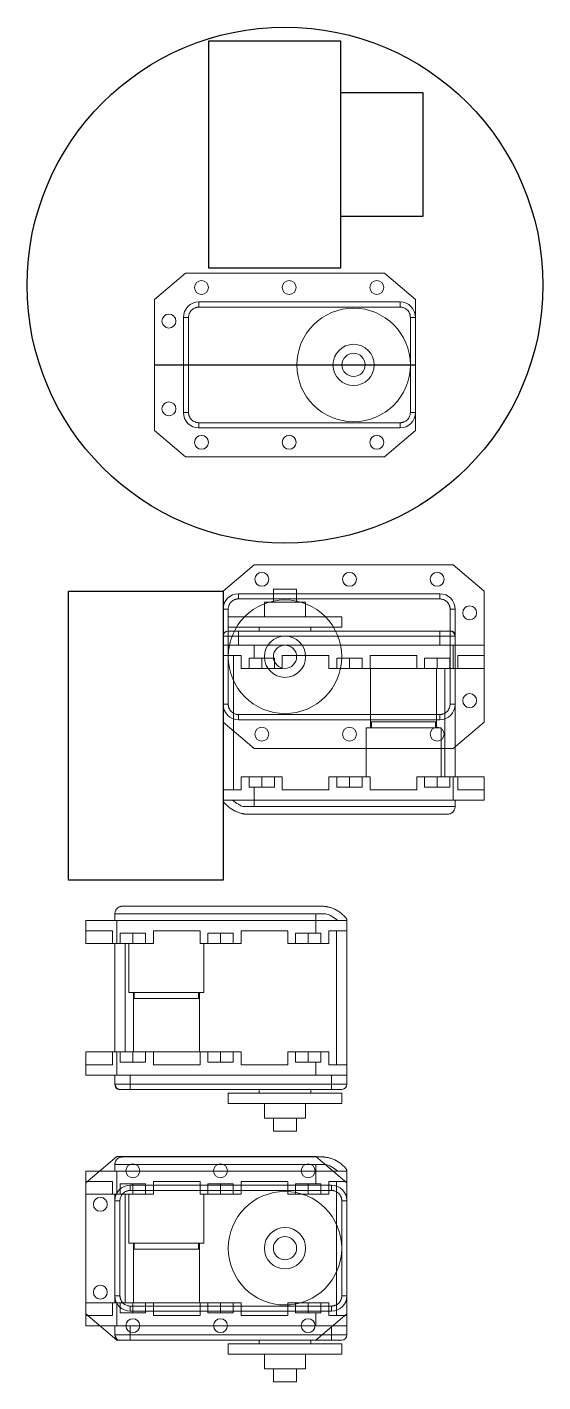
# Model space of a CAD drawing. Header units: millimetres. Extents: x 2045 to 3447, y 1251 to 1767.
# Drawn here: x 2536.3 to 2636.3, y 1504.2 to 1766.7 of the extents above; entities that cross this region are included whole.
import ezdxf

# ---------------------------------------------------------------- set-up
doc = ezdxf.new("R2010")
doc.units = ezdxf.units.MM
for name, color, linetype in [('Arm', 7, 'Continuous'), ('Legs', 7, 'Continuous'), ('RX-28', 7, 'Continuous'), ('Trunk', 7, 'Continuous')]:
    doc.layers.add(name, color=color, linetype=linetype)

msp = doc.modelspace()

# ---------------------------------------------------------------- linework, layer by layer
at = {"color": 1}
for p, q in [((2571.5, 1764.02), (2597, 1764.02)), ((2571.5, 1720.02), (2571.5, 1764.02)), ((2597, 1764.02), (2597, 1720.02)), ((2597, 1754.02), (2613, 1754.02)), ((2613, 1754.02), (2613, 1730.02)), ((2613, 1730.02), (2597, 1730.02)), ((2597, 1720.02), (2571.5, 1720.02)), ((2544.25, 1657.41), (2574.25, 1657.41)), ((2544.25, 1601.41), (2544.25, 1657.41)), ((2574.25, 1657.41), (2574.25, 1601.41)), ((2574.25, 1601.41), (2544.25, 1601.41))]:
    msp.add_line(p, q, dxfattribs=at)
msp.add_circle((2586.25, 1716.71), 50, dxfattribs=at)
at = {"layer": 'Arm', "color": 1}
msp.add_line((2560.95, 1701.25), (2611.55, 1701.25), dxfattribs=at)
at = {"layer": 'Arm', "color": 7, "linetype": 'Continuous', "lineweight": 15}
for p, q in [((2580.25, 1662.51), (2574.25, 1657.41)), ((2618.85, 1662.51), (2580.25, 1662.51)), ((2624.85, 1657.41), (2618.85, 1662.51)), ((2574.25, 1653.91), (2574.25, 1657.41)), ((2574.25, 1654.91), (2574.25, 1657.41)), ((2616.25, 1656.91), (2577.25, 1656.91)), ((2577.25, 1655.91), (2577.25, 1656.91)), ((2616.25, 1655.91), (2616.25, 1656.91)), ((2624.85, 1632.01), (2624.85, 1657.41)), ((2574.25, 1653.91), (2574.25, 1635.51)), ((2574.25, 1653.91), (2575.25, 1653.91)), ((2575.25, 1653.91), (2575.25, 1635.51)), ((2616.25, 1655.91), (2577.25, 1655.91)), ((2618.25, 1635.51), (2618.25, 1653.91)), ((2618.25, 1653.91), (2619.25, 1653.91)), ((2619.25, 1635.51), (2619.25, 1653.91)), ((2575.25, 1635.51), (2574.25, 1635.51)), ((2574.25, 1632.01), (2574.25, 1635.51)), ((2618.25, 1635.51), (2619.25, 1635.51)), ((2574.25, 1632.01), (2574.25, 1634.51)), ((2577.25, 1633.51), (2616.25, 1633.51)), ((2577.25, 1633.51), (2577.25, 1632.51)), ((2616.25, 1633.51), (2616.25, 1632.51)), ((2574.25, 1632.01), (2580.25, 1626.91)), ((2577.25, 1632.51), (2616.25, 1632.51)), ((2618.85, 1626.91), (2624.85, 1632.01)), ((2580.25, 1626.91), (2618.85, 1626.91))]:
    msp.add_line(p, q, dxfattribs=at)
for centre, radius in [((2581.75, 1659.71), 1.35), ((2598.75, 1659.71), 1.35), ((2615.75, 1659.71), 1.35), ((2586.25, 1644.71), 11), ((2622.05, 1653.21), 1.35), ((2586.25, 1644.71), 4), ((2586.25, 1644.71), 2.25), ((2622.05, 1636.21), 1.35), ((2581.75, 1629.71), 1.35), ((2598.75, 1629.71), 1.35), ((2615.75, 1629.71), 1.35)]:
    msp.add_circle(centre, radius, dxfattribs=at)
for centre, start, end in [((2577.25, 1653.91), 90, 180), ((2616.25, 1653.91), 0, 90), ((2577.25, 1635.51), 180, 270), ((2616.25, 1635.51), 270, 0)]:
    msp.add_arc(centre, 3, start, end, dxfattribs=at)
for points, knots in [([(2577.25, 1655.91), (2577.21, 1655.91), (2577.13, 1655.91), (2577, 1655.9), (2576.88, 1655.88), (2576.75, 1655.85), (2576.63, 1655.82), (2576.43, 1655.74), (2576.15, 1655.6), (2575.83, 1655.34), (2575.57, 1655.02), (2575.4, 1654.7), (2575.31, 1654.41), (2575.26, 1654.16), (2575.25, 1654), (2575.25, 1653.91)], [0, 0, 0, 0, 0.0403222, 0.0803171, 0.1201425, 0.159958, 0.1999236, 0.2401972, 0.3700419, 0.5000573, 0.629902, 0.7599174, 0.8400454, 0.9196463, 1, 1, 1, 1]), ([(2618.25, 1653.91), (2618.25, 1653.96), (2618.25, 1654.04), (2618.24, 1654.16), (2618.22, 1654.29), (2618.19, 1654.41), (2618.16, 1654.53), (2618.08, 1654.74), (2617.94, 1655.02), (2617.68, 1655.34), (2617.36, 1655.6), (2617.04, 1655.76), (2616.75, 1655.85), (2616.5, 1655.9), (2616.34, 1655.91), (2616.25, 1655.91)], [0, 0, 0, 0, 0.040322, 0.080317, 0.120142, 0.159958, 0.199924, 0.240197, 0.370042, 0.500057, 0.629902, 0.759917, 0.840045, 0.919646, 1, 1, 1, 1]), ([(2575.25, 1635.51), (2575.25, 1635.47), (2575.25, 1635.39), (2575.27, 1635.26), (2575.29, 1635.14), (2575.31, 1635.02), (2575.35, 1634.89), (2575.42, 1634.69), (2575.57, 1634.41), (2575.83, 1634.09), (2576.15, 1633.83), (2576.46, 1633.66), (2576.75, 1633.57), (2577, 1633.52), (2577.17, 1633.52), (2577.25, 1633.51)], [0, 0, 0, 0, 0.040322, 0.080317, 0.120142, 0.159958, 0.199924, 0.240197, 0.370042, 0.500057, 0.629902, 0.759917, 0.840045, 0.919646, 1, 1, 1, 1]), ([(2616.25, 1633.51), (2616.29, 1633.51), (2616.38, 1633.52), (2616.5, 1633.53), (2616.63, 1633.55), (2616.75, 1633.57), (2616.87, 1633.61), (2617.08, 1633.68), (2617.36, 1633.83), (2617.68, 1634.09), (2617.94, 1634.41), (2618.1, 1634.73), (2618.19, 1635.01), (2618.24, 1635.26), (2618.25, 1635.43), (2618.25, 1635.51)], [0, 0, 0, 0, 0.040322, 0.080317, 0.120142, 0.159958, 0.199924, 0.240197, 0.370042, 0.500057, 0.629902, 0.759917, 0.840045, 0.919646, 1, 1, 1, 1])]:
    msp.add_open_spline(points, degree=3, knots=knots, dxfattribs=at)
at = {"layer": 'Legs', "color": 7, "linetype": 'Continuous', "lineweight": 15}
for p, q in [((2553.25, 1546.3), (2553.25, 1545.05)), ((2556.25, 1546.3), (2554.25, 1546.3)), ((2554.76, 1547.8), (2556.25, 1547.8)), ((2558.25, 1546.3), (2556.25, 1546.3)), ((2559.25, 1546.3), (2592.25, 1546.3)), ((2559.76, 1547.8), (2593.25, 1547.8)), ((2592.25, 1546.3), (2592.25, 1545.05)), ((2594.11, 1546.3), (2593.25, 1546.3)), ((2547.65, 1545.05), (2547.65, 1543.05)), ((2547.65, 1545.05), (2553.65, 1545.05)), ((2553.65, 1545.05), (2592.25, 1545.05)), ((2553.65, 1545.05), (2553.65, 1540.55)), ((2592.25, 1545.05), (2592.25, 1542.55)), ((2592.25, 1545.05), (2598.25, 1545.05)), ((2598.25, 1543.05), (2598.25, 1545.05)), ((2547.65, 1543.05), (2552.78, 1543.05)), ((2547.65, 1540.55), (2547.65, 1543.05)), ((2547.65, 1540.55), (2547.65, 1543.05)), ((2547.65, 1540.55), (2547.65, 1542.55)), ((2547.65, 1540.55), (2547.65, 1542.55)), ((2552.78, 1543.05), (2552.78, 1540.55)), ((2554.28, 1540.55), (2554.28, 1542.55)), ((2554.28, 1542.55), (2559.23, 1542.55)), ((2556.75, 1542.55), (2556.75, 1540.55)), ((2559.23, 1542.55), (2559.23, 1540.55)), ((2560.73, 1540.55), (2560.73, 1543.05)), ((2560.73, 1543.05), (2569.78, 1543.05)), ((2569.78, 1543.05), (2569.78, 1540.55)), ((2571.28, 1540.55), (2571.28, 1542.55)), ((2571.28, 1542.55), (2576.23, 1542.55)), ((2573.75, 1540.55), (2573.75, 1542.55)), ((2576.23, 1542.55), (2576.23, 1540.55)), ((2577.73, 1540.55), (2577.73, 1543.05)), ((2577.73, 1543.05), (2586.78, 1543.05)), ((2586.78, 1543.05), (2586.78, 1540.55)), ((2588.28, 1540.55), (2588.28, 1542.55)), ((2588.28, 1542.55), (2592.25, 1542.55)), ((2590.75, 1540.55), (2590.75, 1542.55)), ((2593.23, 1542.55), (2592.25, 1542.55)), ((2593.23, 1542.55), (2593.23, 1540.55)), ((2594.73, 1540.55), (2594.73, 1543.05)), ((2594.73, 1543.05), (2598.25, 1543.05)), ((2596.25, 1517.05), (2596.25, 1543.05)), ((2598.25, 1517.05), (2598.25, 1543.05)), ((2547.65, 1540.55), (2552.78, 1540.55)), ((2552.78, 1540.55), (2553.65, 1540.55)), ((2553.25, 1540.55), (2553.25, 1519.55)), ((2553.65, 1540.55), (2554.28, 1540.55)), ((2556, 1540.55), (2554.28, 1540.55)), ((2555.25, 1540.55), (2555.25, 1519.55)), ((2556, 1540.55), (2559.23, 1540.55)), ((2556, 1531.05), (2556, 1540.55)), ((2559.23, 1540.55), (2560.73, 1540.55)), ((2569.78, 1540.55), (2571.28, 1540.55)), ((2570.5, 1531.05), (2570.5, 1540.55)), ((2571.28, 1540.55), (2573.65, 1540.55)), ((2573.65, 1540.55), (2573.85, 1540.55)), ((2573.85, 1540.55), (2576.23, 1540.55)), ((2576.23, 1540.55), (2577.73, 1540.55)), ((2586.78, 1540.55), (2588.28, 1540.55)), ((2588.28, 1540.55), (2590.65, 1540.55)), ((2590.65, 1540.55), (2590.85, 1540.55)), ((2590.85, 1540.55), (2593.23, 1540.55)), ((2593.23, 1540.55), (2594.73, 1540.55)), ((2570.5, 1531.05), (2556, 1531.05)), ((2556.85, 1531.05), (2556.85, 1519.55)), ((2557.04, 1529.9), (2557.04, 1531.05)), ((2569.46, 1529.9), (2569.46, 1531.05)), ((2569.65, 1519.55), (2569.65, 1531.05)), ((2569.46, 1529.9), (2557.04, 1529.9)), ((2547.65, 1519.55), (2547.65, 1517.05)), ((2547.65, 1519.55), (2552.78, 1519.55)), ((2547.65, 1519.55), (2547.65, 1517.55)), ((2547.65, 1519.55), (2547.65, 1517.05)), ((2547.65, 1519.55), (2547.65, 1517.55)), ((2552.78, 1517.05), (2552.78, 1519.55)), ((2552.78, 1519.55), (2553.65, 1519.55)), ((2553.65, 1519.55), (2554.28, 1519.55)), ((2553.65, 1515.05), (2553.65, 1519.55)), ((2554.28, 1519.55), (2554.28, 1517.55)), ((2556.65, 1519.55), (2554.28, 1519.55)), ((2554.28, 1517.55), (2559.23, 1517.55)), ((2556.85, 1519.55), (2556.65, 1519.55)), ((2556.75, 1519.55), (2556.75, 1517.55)), ((2556.85, 1519.55), (2559.23, 1519.55)), ((2559.23, 1519.55), (2560.73, 1519.55)), ((2559.23, 1517.55), (2559.23, 1519.55)), ((2560.73, 1519.55), (2560.73, 1517.05)), ((2560.73, 1519.55), (2569.65, 1519.55)), ((2569.78, 1519.55), (2571.28, 1519.55)), ((2569.78, 1517.05), (2569.78, 1519.55)), ((2571.28, 1519.55), (2571.28, 1517.55)), ((2571.28, 1519.55), (2573.65, 1519.55)), ((2571.28, 1517.55), (2576.23, 1517.55)), ((2573.85, 1519.55), (2573.65, 1519.55)), ((2573.75, 1519.55), (2573.75, 1517.55)), ((2573.85, 1519.55), (2576.23, 1519.55)), ((2576.23, 1519.55), (2577.73, 1519.55)), ((2576.23, 1517.55), (2576.23, 1519.55)), ((2577.73, 1519.55), (2577.73, 1517.05)), ((2586.78, 1519.55), (2588.28, 1519.55)), ((2586.78, 1517.05), (2586.78, 1519.55)), ((2588.28, 1519.55), (2588.28, 1517.55)), ((2588.28, 1519.55), (2590.65, 1519.55)), ((2588.28, 1517.55), (2592.25, 1517.55)), ((2590.85, 1519.55), (2590.65, 1519.55)), ((2590.75, 1519.55), (2590.75, 1517.55)), ((2590.85, 1519.55), (2593.23, 1519.55)), ((2593.23, 1517.55), (2592.25, 1517.55)), ((2592.25, 1515.05), (2592.25, 1517.55)), ((2593.23, 1519.55), (2594.73, 1519.55)), ((2593.23, 1517.55), (2593.23, 1519.55)), ((2594.73, 1519.55), (2594.73, 1517.05)), ((2547.65, 1517.05), (2552.78, 1517.05)), ((2547.65, 1515.05), (2547.65, 1517.05)), ((2547.65, 1515.05), (2553.65, 1515.05)), ((2553.25, 1513.3), (2553.25, 1515.05)), ((2553.65, 1515.05), (2592.25, 1515.05)), ((2556.25, 1513.3), (2556.25, 1515.05)), ((2560.73, 1517.05), (2569.78, 1517.05)), ((2577.73, 1517.05), (2586.78, 1517.05)), ((2592.25, 1515.05), (2598.25, 1515.05)), ((2594.73, 1517.05), (2598.25, 1517.05)), ((2595.25, 1513.3), (2595.25, 1515.05)), ((2598.25, 1515.05), (2598.25, 1517.05)), ((2598.25, 1515.05), (2598.25, 1513.3)), ((2553.25, 1513.3), (2556.25, 1513.3)), ((2556.25, 1512.3), (2556.25, 1513.3)), ((2556.25, 1513.3), (2595.25, 1513.3)), ((2556.25, 1512.3), (2595.25, 1512.3)), ((2595.25, 1513.3), (2598.25, 1513.3)), ((2595.25, 1512.3), (2595.25, 1513.3)), ((2575.25, 1511.55), (2597.25, 1511.55)), ((2597.25, 1509.55), (2575.25, 1509.55)), ((2590.25, 1506.7), (2582.25, 1506.7)), ((2588.5, 1504.2), (2584, 1504.2))]:
    msp.add_line(p, q, dxfattribs=at)
for centre, radius, start, end in [((2593.25, 1541.62), 6.18, 35.9568, 64.6829), ((2597.25, 1513.3), 1, 270, 0)]:
    msp.add_arc(centre, radius, start, end, dxfattribs=at)
at = {"layer": 'Legs', "color": 7, "linetype": 'Continuous'}
msp.add_arc((2554.25, 1513.3), 1, 180, 270, dxfattribs=at)
at = {"layer": 'Legs', "color": 7, "linetype": 'Continuous', "lineweight": 15}
for points, degree in [([(2553.29, 1546.3), (2553.25, 1546.3)], 1), ([(2553.86, 1547.5), (2553.77, 1547.42)], 1), ([(2558.29, 1546.3), (2558.25, 1546.3)], 1), ([(2596.44, 1545.05), (2596.09, 1545.37), (2595.69, 1545.64), (2595.25, 1545.85)], 3), ([(2598.25, 1545.25), (2598.25, 1545.25), (2598.25, 1545.17), (2598.25, 1545.05)], 3), ([(2581.25, 1511.55), (2581.25, 1512.3)], 1), ([(2591.25, 1512.3), (2591.25, 1511.55)], 1), ([(2575.25, 1509.55), (2575.25, 1511.55)], 1), ([(2582.25, 1506.7), (2582.25, 1509.55)], 1), ([(2590.25, 1509.55), (2590.25, 1506.7)], 1), ([(2597.25, 1511.55), (2597.25, 1509.55)], 1), ([(2584, 1504.2), (2584, 1506.7)], 1), ([(2588.5, 1506.7), (2588.5, 1504.2)], 1)]:
    msp.add_open_spline(points, degree=degree, dxfattribs=at)
for points, knots in [([(2553.27, 1546.28), (2553.27, 1546.36), (2553.28, 1546.5), (2553.34, 1546.76), (2553.46, 1547.07), (2553.61, 1547.29), (2553.76, 1547.42), (2553.79, 1547.44)], [0, 0, 0, 0, 0.167783, 0.320425, 0.575766, 0.912777, 1, 1, 1, 1]), ([(2554.25, 1546.3), (2554.12, 1546.3), (2553.86, 1546.3), (2553.53, 1546.3), (2553.33, 1546.3), (2553.3, 1546.3), (2553.29, 1546.3)], [0, 0, 0, 0, 0.282584, 0.565169, 0.847753, 1, 1, 1, 1]), ([(2553.79, 1547.44), (2553.8, 1547.45), (2553.87, 1547.51), (2554.04, 1547.62), (2554.32, 1547.74), (2554.55, 1547.76), (2554.67, 1547.77)], [0, 0, 0, 0, 0.050132, 0.295518, 0.618719, 1, 1, 1, 1]), ([(2554.76, 1547.8), (2554.66, 1547.79), (2554.46, 1547.78), (2554.23, 1547.72), (2554.1, 1547.64), (2554.07, 1547.62)], [0, 0, 0, 0, 0.397137, 0.840695, 1, 1, 1, 1]), ([(2556.25, 1547.8), (2557.18, 1547.8), (2558.07, 1547.8), (2559.39, 1547.8), (2559.75, 1547.8), (2559.75, 1547.8)], [0, 0, 0, 0, 0.5, 0.5, 1, 1, 1, 1]), ([(2559.25, 1546.3), (2559.12, 1546.3), (2558.86, 1546.3), (2558.53, 1546.3), (2558.33, 1546.3), (2558.3, 1546.3), (2558.29, 1546.3)], [0, 0, 0, 0, 0.282584, 0.565169, 0.847753, 1, 1, 1, 1]), ([(2593.25, 1546.3), (2593.25, 1546.3), (2593.23, 1546.3), (2593.14, 1546.3), (2593.06, 1546.3), (2592.86, 1546.3), (2592.75, 1546.3), (2592.5, 1546.3), (2592.37, 1546.3), (2592.25, 1546.3)], [0, 0, 0, 0, 0.25, 0.25, 0.5, 0.5, 0.75, 0.75, 1, 1, 1, 1]), ([(2593.25, 1547.8), (2593.31, 1547.8), (2593.43, 1547.8), (2593.62, 1547.79), (2593.8, 1547.77), (2594, 1547.75), (2594.19, 1547.73), (2594.39, 1547.69), (2594.63, 1547.64), (2594.91, 1547.57), (2595.24, 1547.47), (2595.57, 1547.35), (2595.79, 1547.25), (2595.9, 1547.2)], [0, 0, 0, 0, 0.070877, 0.142078, 0.213718, 0.285906, 0.358753, 0.432364, 0.506842, 0.626428, 0.748243, 0.872652, 1, 1, 1, 1]), ([(2595.25, 1545.85), (2595.07, 1546), (2594.87, 1546.12), (2594.48, 1546.26), (2594.29, 1546.3), (2594.11, 1546.3)], [0, 0, 0, 0, 0.5, 0.5, 1, 1, 1, 1]), ([(2554.25, 1512.3), (2554.25, 1512.3), (2554.26, 1512.3), (2554.27, 1512.3), (2554.29, 1512.3), (2554.32, 1512.3), (2554.35, 1512.3), (2554.43, 1512.3), (2554.57, 1512.3), (2554.83, 1512.3), (2555.15, 1512.3), (2555.47, 1512.3), (2555.76, 1512.3), (2556, 1512.3), (2556.17, 1512.3), (2556.25, 1512.3)], [0, 0, 0, 0, 0.040322, 0.080317, 0.120142, 0.159958, 0.199924, 0.240197, 0.370042, 0.500057, 0.629902, 0.759917, 0.840045, 0.919646, 1, 1, 1, 1]), ([(2595.25, 1512.3), (2595.3, 1512.3), (2595.38, 1512.3), (2595.51, 1512.3), (2595.63, 1512.3), (2595.75, 1512.3), (2595.87, 1512.3), (2596.08, 1512.3), (2596.36, 1512.3), (2596.68, 1512.3), (2596.94, 1512.3), (2597.1, 1512.3), (2597.2, 1512.3), (2597.25, 1512.3), (2597.25, 1512.3), (2597.25, 1512.3)], [0, 0, 0, 0, 0.0403222, 0.0803171, 0.1201425, 0.159958, 0.1999236, 0.2401972, 0.3700419, 0.5000573, 0.629902, 0.7599174, 0.8400454, 0.9196463, 1, 1, 1, 1])]:
    msp.add_open_spline(points, degree=3, knots=knots, dxfattribs=at)
at = {"layer": 'RX-28', "color": 7, "linetype": 'Continuous', "lineweight": 15}
for p, q in [((2566.95, 1719.05), (2560.95, 1713.95)), ((2605.55, 1719.05), (2566.95, 1719.05)), ((2611.55, 1713.95), (2605.55, 1719.05)), ((2560.95, 1713.95), (2560.95, 1688.55)), ((2608.55, 1713.45), (2569.55, 1713.45)), ((2569.55, 1712.45), (2569.55, 1713.45)), ((2608.55, 1712.45), (2569.55, 1712.45)), ((2608.55, 1712.45), (2608.55, 1713.45)), ((2611.55, 1713.95), (2611.55, 1710.45)), ((2611.55, 1713.95), (2611.55, 1711.45)), ((2566.55, 1710.45), (2566.55, 1692.05)), ((2567.55, 1710.45), (2566.55, 1710.45)), ((2567.55, 1710.45), (2567.55, 1692.05)), ((2610.55, 1692.05), (2610.55, 1710.45)), ((2610.55, 1710.45), (2611.55, 1710.45)), ((2611.55, 1692.05), (2611.55, 1710.45)), ((2567.55, 1692.05), (2566.55, 1692.05)), ((2611.55, 1692.05), (2610.55, 1692.05)), ((2611.55, 1692.05), (2611.55, 1688.55)), ((2611.55, 1691.05), (2611.55, 1688.55)), ((2560.95, 1688.55), (2566.95, 1683.45)), ((2569.55, 1690.05), (2569.55, 1689.05)), ((2569.55, 1690.05), (2608.55, 1690.05)), ((2569.55, 1689.05), (2608.55, 1689.05)), ((2605.55, 1683.45), (2611.55, 1688.55)), ((2608.55, 1690.05), (2608.55, 1689.05)), ((2566.95, 1683.45), (2605.55, 1683.45))]:
    msp.add_line(p, q, dxfattribs=at)
for centre, radius in [((2570.05, 1716.25), 1.35), ((2587.05, 1716.25), 1.35), ((2604.05, 1716.25), 1.35), ((2599.55, 1701.25), 11), ((2563.75, 1709.75), 1.35), ((2599.55, 1701.25), 4), ((2599.55, 1701.25), 2.25), ((2563.75, 1692.75), 1.35), ((2570.05, 1686.25), 1.35), ((2587.05, 1686.25), 1.35), ((2604.05, 1686.25), 1.35)]:
    msp.add_circle(centre, radius, dxfattribs=at)
for centre, start, end in [((2569.55, 1710.45), 90, 180), ((2608.55, 1710.45), 0, 90), ((2569.55, 1692.05), 180, 270), ((2608.55, 1692.05), 270, 0)]:
    msp.add_arc(centre, 3, start, end, dxfattribs=at)
for points, knots in [([(2569.55, 1712.45), (2569.51, 1712.45), (2569.43, 1712.45), (2569.3, 1712.44), (2569.18, 1712.42), (2569.05, 1712.39), (2568.93, 1712.36), (2568.73, 1712.28), (2568.45, 1712.14), (2568.13, 1711.88), (2567.87, 1711.56), (2567.7, 1711.24), (2567.61, 1710.95), (2567.56, 1710.71), (2567.55, 1710.54), (2567.55, 1710.45)], [0, 0, 0, 0, 0.040322, 0.080317, 0.120142, 0.159958, 0.199924, 0.240197, 0.370042, 0.500057, 0.629902, 0.759917, 0.840045, 0.919646, 1, 1, 1, 1]), ([(2610.55, 1710.45), (2610.55, 1710.5), (2610.55, 1710.58), (2610.54, 1710.71), (2610.52, 1710.83), (2610.49, 1710.95), (2610.46, 1711.07), (2610.38, 1711.28), (2610.24, 1711.56), (2609.98, 1711.88), (2609.66, 1712.14), (2609.34, 1712.3), (2609.05, 1712.4), (2608.8, 1712.45), (2608.64, 1712.45), (2608.55, 1712.45)], [0, 0, 0, 0, 0.040322, 0.080317, 0.120142, 0.159958, 0.199924, 0.240197, 0.370042, 0.500057, 0.629902, 0.759917, 0.840045, 0.919646, 1, 1, 1, 1]), ([(2567.55, 1692.05), (2567.55, 1692.01), (2567.55, 1691.93), (2567.57, 1691.8), (2567.59, 1691.68), (2567.61, 1691.56), (2567.65, 1691.44), (2567.72, 1691.23), (2567.87, 1690.95), (2568.13, 1690.63), (2568.45, 1690.37), (2568.76, 1690.21), (2569.05, 1690.11), (2569.3, 1690.06), (2569.47, 1690.06), (2569.55, 1690.05)], [0, 0, 0, 0, 0.040322, 0.080317, 0.120142, 0.159958, 0.199924, 0.240197, 0.370042, 0.500057, 0.629902, 0.759917, 0.840045, 0.919646, 1, 1, 1, 1]), ([(2608.55, 1690.05), (2608.59, 1690.06), (2608.68, 1690.06), (2608.8, 1690.07), (2608.93, 1690.09), (2609.05, 1690.12), (2609.17, 1690.15), (2609.38, 1690.23), (2609.66, 1690.37), (2609.98, 1690.63), (2610.24, 1690.95), (2610.4, 1691.27), (2610.49, 1691.56), (2610.54, 1691.8), (2610.55, 1691.97), (2610.55, 1692.05)], [0, 0, 0, 0, 0.0403222, 0.0803171, 0.1201425, 0.159958, 0.1999236, 0.2401972, 0.3700419, 0.5000573, 0.629902, 0.7599174, 0.8400454, 0.9196463, 1, 1, 1, 1])]:
    msp.add_open_spline(points, degree=3, knots=knots, dxfattribs=at)
at = {"layer": 'Trunk', "color": 6, "linetype": 'Continuous', "lineweight": 15}
for p, q in [((2584, 1657.78), (2588.5, 1657.78)), ((2582.25, 1655.28), (2590.25, 1655.28)), ((2575.25, 1652.43), (2597.25, 1652.43)), ((2577.25, 1648.68), (2574.25, 1648.68)), ((2574.25, 1646.93), (2574.25, 1648.68)), ((2597.25, 1650.43), (2575.25, 1650.43)), ((2577.25, 1649.68), (2577.25, 1648.68)), ((2616.25, 1649.68), (2577.25, 1649.68)), ((2577.25, 1648.68), (2577.25, 1646.93)), ((2616.25, 1648.68), (2577.25, 1648.68)), ((2616.25, 1649.68), (2616.25, 1648.68)), ((2619.25, 1648.68), (2616.25, 1648.68)), ((2616.25, 1648.68), (2616.25, 1646.93)), ((2619.25, 1648.68), (2619.25, 1646.93)), ((2580.25, 1646.93), (2574.25, 1646.93)), ((2574.25, 1646.93), (2574.25, 1644.93)), ((2580.25, 1646.93), (2580.25, 1644.43)), ((2618.85, 1646.93), (2580.25, 1646.93)), ((2618.85, 1646.93), (2618.85, 1642.43)), ((2624.85, 1646.93), (2618.85, 1646.93)), ((2624.85, 1646.93), (2624.85, 1644.93)), ((2577.78, 1644.93), (2574.25, 1644.93)), ((2574.25, 1644.93), (2574.25, 1618.93)), ((2576.25, 1644.93), (2576.25, 1618.93)), ((2577.78, 1642.43), (2577.78, 1644.93)), ((2579.28, 1644.43), (2579.28, 1642.43)), ((2579.28, 1644.43), (2580.25, 1644.43)), ((2584.23, 1644.43), (2580.25, 1644.43)), ((2581.75, 1642.43), (2581.75, 1644.43)), ((2584.23, 1642.43), (2584.23, 1644.43)), ((2585.73, 1644.93), (2585.73, 1642.43)), ((2594.78, 1644.93), (2585.73, 1644.93)), ((2594.78, 1642.43), (2594.78, 1644.93)), ((2596.28, 1644.43), (2596.28, 1642.43)), ((2601.23, 1644.43), (2596.28, 1644.43)), ((2598.75, 1642.43), (2598.75, 1644.43)), ((2601.23, 1642.43), (2601.23, 1644.43)), ((2602.73, 1644.93), (2602.73, 1642.43)), ((2611.78, 1644.93), (2602.73, 1644.93)), ((2611.78, 1642.43), (2611.78, 1644.93)), ((2613.28, 1644.43), (2613.28, 1642.43)), ((2618.23, 1644.43), (2613.28, 1644.43)), ((2615.75, 1642.43), (2615.75, 1644.43)), ((2618.23, 1642.43), (2618.23, 1644.43)), ((2619.73, 1644.93), (2619.73, 1642.43)), ((2624.85, 1644.93), (2619.73, 1644.93)), ((2624.85, 1642.43), (2624.85, 1644.93)), ((2624.85, 1642.43), (2624.85, 1644.93)), ((2624.85, 1642.43), (2624.85, 1644.43)), ((2624.85, 1642.43), (2624.85, 1644.43)), ((2579.28, 1642.43), (2577.78, 1642.43)), ((2581.65, 1642.43), (2579.28, 1642.43)), ((2581.65, 1642.43), (2581.85, 1642.43)), ((2584.23, 1642.43), (2581.85, 1642.43)), ((2585.73, 1642.43), (2584.23, 1642.43)), ((2596.28, 1642.43), (2594.78, 1642.43)), ((2598.65, 1642.43), (2596.28, 1642.43)), ((2598.65, 1642.43), (2598.85, 1642.43)), ((2601.23, 1642.43), (2598.85, 1642.43)), ((2602.73, 1642.43), (2601.23, 1642.43)), ((2602.85, 1642.43), (2602.85, 1630.93)), ((2611.78, 1642.43), (2602.85, 1642.43)), ((2613.28, 1642.43), (2611.78, 1642.43)), ((2615.65, 1642.43), (2613.28, 1642.43)), ((2615.65, 1642.43), (2615.85, 1642.43)), ((2615.65, 1630.93), (2615.65, 1642.43)), ((2615.85, 1642.43), (2618.23, 1642.43)), ((2617.25, 1621.43), (2617.25, 1642.43)), ((2618.85, 1642.43), (2618.23, 1642.43)), ((2619.73, 1642.43), (2618.85, 1642.43)), ((2619.25, 1621.43), (2619.25, 1642.43)), ((2624.85, 1642.43), (2619.73, 1642.43)), ((2602, 1630.93), (2616.5, 1630.93)), ((2602, 1630.93), (2602, 1621.43)), ((2603.04, 1632.08), (2615.46, 1632.08)), ((2603.04, 1632.08), (2603.04, 1630.93)), ((2615.46, 1632.08), (2615.46, 1630.93)), ((2616.5, 1630.93), (2616.5, 1621.43)), ((2579.28, 1621.43), (2577.78, 1621.43)), ((2577.78, 1621.43), (2577.78, 1618.93)), ((2579.28, 1619.43), (2579.28, 1621.43)), ((2581.65, 1621.43), (2579.28, 1621.43)), ((2581.85, 1621.43), (2581.65, 1621.43)), ((2581.75, 1621.43), (2581.75, 1619.43)), ((2584.23, 1621.43), (2581.85, 1621.43)), ((2585.73, 1621.43), (2584.23, 1621.43)), ((2584.23, 1621.43), (2584.23, 1619.43)), ((2585.73, 1618.93), (2585.73, 1621.43)), ((2596.28, 1621.43), (2594.78, 1621.43)), ((2594.78, 1621.43), (2594.78, 1618.93)), ((2596.28, 1619.43), (2596.28, 1621.43)), ((2598.65, 1621.43), (2596.28, 1621.43)), ((2598.85, 1621.43), (2598.65, 1621.43)), ((2598.75, 1621.43), (2598.75, 1619.43)), ((2601.23, 1621.43), (2598.85, 1621.43)), ((2602.73, 1621.43), (2601.23, 1621.43)), ((2601.23, 1621.43), (2601.23, 1619.43)), ((2602.73, 1618.93), (2602.73, 1621.43)), ((2613.28, 1621.43), (2611.78, 1621.43)), ((2611.78, 1621.43), (2611.78, 1618.93)), ((2613.28, 1619.43), (2613.28, 1621.43)), ((2616.5, 1621.43), (2613.28, 1621.43)), ((2615.75, 1619.43), (2615.75, 1621.43)), ((2616.5, 1621.43), (2618.23, 1621.43)), ((2618.23, 1621.43), (2618.23, 1619.43)), ((2618.85, 1621.43), (2618.23, 1621.43)), ((2618.85, 1616.93), (2618.85, 1621.43)), ((2619.73, 1621.43), (2618.85, 1621.43)), ((2619.73, 1618.93), (2619.73, 1621.43)), ((2624.85, 1621.43), (2619.73, 1621.43)), ((2624.85, 1621.43), (2624.85, 1618.93)), ((2624.85, 1621.43), (2624.85, 1619.43)), ((2624.85, 1621.43), (2624.85, 1618.93)), ((2624.85, 1621.43), (2624.85, 1619.43)), ((2577.78, 1618.93), (2574.25, 1618.93)), ((2574.25, 1618.93), (2574.25, 1616.93)), ((2579.28, 1619.43), (2580.25, 1619.43)), ((2584.23, 1619.43), (2580.25, 1619.43)), ((2580.25, 1616.93), (2580.25, 1619.43)), ((2594.78, 1618.93), (2585.73, 1618.93)), ((2601.23, 1619.43), (2596.28, 1619.43)), ((2611.78, 1618.93), (2602.73, 1618.93)), ((2618.23, 1619.43), (2613.28, 1619.43)), ((2624.85, 1618.93), (2619.73, 1618.93)), ((2624.85, 1616.93), (2624.85, 1618.93)), ((2580.25, 1616.93), (2574.25, 1616.93)), ((2578.39, 1615.68), (2579.25, 1615.68)), ((2618.85, 1616.93), (2580.25, 1616.93)), ((2580.25, 1615.68), (2580.25, 1616.93)), ((2613.25, 1615.68), (2580.25, 1615.68)), ((2614.25, 1615.68), (2616.25, 1615.68)), ((2616.25, 1615.68), (2618.25, 1615.68)), ((2624.85, 1616.93), (2618.85, 1616.93)), ((2619.25, 1615.68), (2619.25, 1616.93)), ((2612.75, 1614.18), (2579.25, 1614.18)), ((2617.75, 1614.18), (2616.25, 1614.18)), ((2554.76, 1596.38), (2556.25, 1596.38)), ((2559.76, 1596.38), (2593.25, 1596.38)), ((2547.65, 1593.63), (2547.65, 1591.63)), ((2547.65, 1593.63), (2553.65, 1593.63)), ((2553.25, 1594.88), (2553.25, 1593.63)), ((2553.65, 1593.63), (2592.25, 1593.63)), ((2553.65, 1593.63), (2553.65, 1589.13)), ((2556.25, 1594.88), (2554.25, 1594.88)), ((2558.25, 1594.88), (2556.25, 1594.88)), ((2559.25, 1594.88), (2592.25, 1594.88)), ((2592.25, 1594.88), (2592.25, 1593.63)), ((2592.25, 1593.63), (2592.25, 1591.13)), ((2592.25, 1593.63), (2598.25, 1593.63)), ((2594.11, 1594.88), (2593.25, 1594.88)), ((2598.25, 1591.63), (2598.25, 1593.63)), ((2547.65, 1591.63), (2552.78, 1591.63)), ((2547.65, 1589.13), (2547.65, 1591.63)), ((2547.65, 1589.13), (2547.65, 1591.63)), ((2547.65, 1589.13), (2547.65, 1591.13)), ((2547.65, 1589.13), (2547.65, 1591.13)), ((2552.78, 1591.63), (2552.78, 1589.13)), ((2554.28, 1589.13), (2554.28, 1591.13)), ((2554.28, 1591.13), (2559.23, 1591.13)), ((2556.75, 1591.13), (2556.75, 1589.13)), ((2559.23, 1591.13), (2559.23, 1589.13)), ((2560.73, 1589.13), (2560.73, 1591.63)), ((2560.73, 1591.63), (2569.78, 1591.63)), ((2569.78, 1591.63), (2569.78, 1589.13)), ((2571.28, 1589.13), (2571.28, 1591.13)), ((2571.28, 1591.13), (2576.23, 1591.13)), ((2573.75, 1589.13), (2573.75, 1591.13)), ((2576.23, 1591.13), (2576.23, 1589.13)), ((2577.73, 1589.13), (2577.73, 1591.63)), ((2577.73, 1591.63), (2586.78, 1591.63)), ((2586.78, 1591.63), (2586.78, 1589.13)), ((2588.28, 1589.13), (2588.28, 1591.13)), ((2588.28, 1591.13), (2592.25, 1591.13)), ((2590.75, 1589.13), (2590.75, 1591.13)), ((2593.23, 1591.13), (2592.25, 1591.13)), ((2593.23, 1591.13), (2593.23, 1589.13)), ((2594.73, 1589.13), (2594.73, 1591.63)), ((2594.73, 1591.63), (2598.25, 1591.63)), ((2596.25, 1565.63), (2596.25, 1591.63)), ((2598.25, 1565.63), (2598.25, 1591.63)), ((2547.65, 1589.13), (2552.78, 1589.13)), ((2552.78, 1589.13), (2553.65, 1589.13)), ((2553.25, 1589.13), (2553.25, 1568.13)), ((2553.65, 1589.13), (2554.28, 1589.13)), ((2556, 1589.13), (2554.28, 1589.13)), ((2555.25, 1589.13), (2555.25, 1568.13)), ((2556, 1589.13), (2559.23, 1589.13)), ((2556, 1579.63), (2556, 1589.13)), ((2559.23, 1589.13), (2560.73, 1589.13)), ((2569.78, 1589.13), (2571.28, 1589.13)), ((2570.5, 1579.63), (2570.5, 1589.13)), ((2571.28, 1589.13), (2573.65, 1589.13)), ((2573.65, 1589.13), (2573.85, 1589.13)), ((2573.85, 1589.13), (2576.23, 1589.13)), ((2576.23, 1589.13), (2577.73, 1589.13)), ((2586.78, 1589.13), (2588.28, 1589.13)), ((2588.28, 1589.13), (2590.65, 1589.13)), ((2590.65, 1589.13), (2590.85, 1589.13)), ((2590.85, 1589.13), (2593.23, 1589.13)), ((2593.23, 1589.13), (2594.73, 1589.13)), ((2570.5, 1579.63), (2556, 1579.63)), ((2556.85, 1579.63), (2556.85, 1568.13)), ((2557.04, 1578.48), (2557.04, 1579.63)), ((2569.46, 1578.48), (2557.04, 1578.48)), ((2569.46, 1578.48), (2569.46, 1579.63)), ((2569.65, 1568.13), (2569.65, 1579.63)), ((2547.65, 1568.13), (2547.65, 1565.63)), ((2547.65, 1568.13), (2552.78, 1568.13)), ((2547.65, 1568.13), (2547.65, 1566.13)), ((2547.65, 1568.13), (2547.65, 1565.63)), ((2547.65, 1568.13), (2547.65, 1566.13)), ((2552.78, 1565.63), (2552.78, 1568.13)), ((2552.78, 1568.13), (2553.65, 1568.13)), ((2553.65, 1568.13), (2554.28, 1568.13)), ((2553.65, 1563.63), (2553.65, 1568.13)), ((2554.28, 1568.13), (2554.28, 1566.13)), ((2556.65, 1568.13), (2554.28, 1568.13)), ((2556.85, 1568.13), (2556.65, 1568.13)), ((2556.75, 1568.13), (2556.75, 1566.13)), ((2556.85, 1568.13), (2559.23, 1568.13)), ((2559.23, 1568.13), (2560.73, 1568.13)), ((2559.23, 1566.13), (2559.23, 1568.13)), ((2560.73, 1568.13), (2560.73, 1565.63)), ((2560.73, 1568.13), (2569.65, 1568.13)), ((2569.78, 1568.13), (2571.28, 1568.13)), ((2569.78, 1565.63), (2569.78, 1568.13)), ((2571.28, 1568.13), (2571.28, 1566.13)), ((2571.28, 1568.13), (2573.65, 1568.13)), ((2573.85, 1568.13), (2573.65, 1568.13)), ((2573.75, 1568.13), (2573.75, 1566.13)), ((2573.85, 1568.13), (2576.23, 1568.13)), ((2576.23, 1568.13), (2577.73, 1568.13)), ((2576.23, 1566.13), (2576.23, 1568.13)), ((2577.73, 1568.13), (2577.73, 1565.63)), ((2586.78, 1568.13), (2588.28, 1568.13)), ((2586.78, 1565.63), (2586.78, 1568.13)), ((2588.28, 1568.13), (2588.28, 1566.13)), ((2588.28, 1568.13), (2590.65, 1568.13)), ((2590.85, 1568.13), (2590.65, 1568.13)), ((2590.75, 1568.13), (2590.75, 1566.13)), ((2590.85, 1568.13), (2593.23, 1568.13)), ((2593.23, 1568.13), (2594.73, 1568.13)), ((2593.23, 1566.13), (2593.23, 1568.13)), ((2594.73, 1568.13), (2594.73, 1565.63)), ((2547.65, 1565.63), (2552.78, 1565.63)), ((2547.65, 1563.63), (2547.65, 1565.63)), ((2554.28, 1566.13), (2559.23, 1566.13)), ((2560.73, 1565.63), (2569.78, 1565.63)), ((2571.28, 1566.13), (2576.23, 1566.13)), ((2577.73, 1565.63), (2586.78, 1565.63)), ((2588.28, 1566.13), (2592.25, 1566.13)), ((2593.23, 1566.13), (2592.25, 1566.13)), ((2592.25, 1563.63), (2592.25, 1566.13)), ((2594.73, 1565.63), (2598.25, 1565.63)), ((2598.25, 1563.63), (2598.25, 1565.63)), ((2547.65, 1563.63), (2553.65, 1563.63)), ((2553.25, 1561.88), (2553.25, 1563.63)), ((2553.65, 1563.63), (2592.25, 1563.63)), ((2556.25, 1561.88), (2556.25, 1563.63)), ((2592.25, 1563.63), (2598.25, 1563.63)), ((2595.25, 1561.88), (2595.25, 1563.63)), ((2598.25, 1563.63), (2598.25, 1561.88)), ((2553.25, 1561.88), (2556.25, 1561.88)), ((2556.25, 1560.88), (2556.25, 1561.88)), ((2556.25, 1561.88), (2595.25, 1561.88)), ((2556.25, 1560.88), (2595.25, 1560.88)), ((2575.25, 1560.13), (2597.25, 1560.13)), ((2595.25, 1561.88), (2598.25, 1561.88)), ((2595.25, 1560.88), (2595.25, 1561.88)), ((2597.25, 1558.13), (2575.25, 1558.13)), ((2590.25, 1555.28), (2582.25, 1555.28)), ((2588.5, 1552.78), (2584, 1552.78)), ((2553.65, 1547.9), (2547.65, 1542.8)), ((2592.25, 1547.9), (2553.65, 1547.9)), ((2598.25, 1542.8), (2592.25, 1547.9)), ((2547.65, 1542.8), (2547.65, 1517.4)), ((2595.25, 1542.3), (2556.25, 1542.3)), ((2556.25, 1541.3), (2556.25, 1542.3)), ((2595.25, 1541.3), (2556.25, 1541.3)), ((2595.25, 1541.3), (2595.25, 1542.3)), ((2598.25, 1542.8), (2598.25, 1539.3)), ((2598.25, 1542.8), (2598.25, 1540.3)), ((2553.25, 1539.3), (2553.25, 1520.9)), ((2554.25, 1539.3), (2553.25, 1539.3)), ((2554.25, 1539.3), (2554.25, 1520.9)), ((2597.25, 1520.9), (2597.25, 1539.3)), ((2597.25, 1539.3), (2598.25, 1539.3)), ((2598.25, 1520.9), (2598.25, 1539.3)), ((2554.25, 1520.9), (2553.25, 1520.9)), ((2598.25, 1520.9), (2597.25, 1520.9)), ((2598.25, 1520.9), (2598.25, 1517.4)), ((2547.65, 1517.4), (2553.65, 1512.3)), ((2556.25, 1518.9), (2556.25, 1517.9)), ((2556.25, 1518.9), (2595.25, 1518.9)), ((2556.25, 1517.9), (2595.25, 1517.9)), ((2592.25, 1512.3), (2598.25, 1517.4)), ((2595.25, 1518.9), (2595.25, 1517.9)), ((2598.25, 1519.9), (2598.25, 1517.4)), ((2553.65, 1512.3), (2592.25, 1512.3))]:
    msp.add_line(p, q, dxfattribs=at)
for centre, radius in [((2556.75, 1545.1), 1.35), ((2573.75, 1545.1), 1.35), ((2590.75, 1545.1), 1.35), ((2586.25, 1530.1), 11), ((2550.45, 1538.6), 1.35), ((2586.25, 1530.1), 4), ((2586.25, 1530.1), 2.25), ((2550.45, 1521.6), 1.35), ((2556.75, 1515.1), 1.35), ((2573.75, 1515.1), 1.35), ((2590.75, 1515.1), 1.35)]:
    msp.add_circle(centre, radius, dxfattribs=at)
for centre, radius, start, end in [((2575.25, 1648.68), 1, 90, 180), ((2579.25, 1620.36), 6.18, 215.9568, 244.6829), ((2593.25, 1590.2), 6.18, 35.9568, 64.6829), ((2597.25, 1561.88), 1, 270, 0), ((2556.25, 1539.3), 3, 90, 180), ((2595.25, 1539.3), 3, 0, 90), ((2556.25, 1520.9), 3, 180, 270), ((2595.25, 1520.9), 3, 270, 0)]:
    msp.add_arc(centre, radius, start, end, dxfattribs=at)
at = {"layer": 'Trunk', "color": 6, "linetype": 'Continuous'}
for centre, start, end in [((2618.25, 1648.68), 0, 90), ((2554.25, 1561.88), 180, 270)]:
    msp.add_arc(centre, 1, start, end, dxfattribs=at)
at = {"layer": 'Trunk', "color": 6, "linetype": 'Continuous', "lineweight": 15}
for points, degree in [([(2584, 1655.28), (2584, 1657.78)], 1), ([(2588.5, 1657.78), (2588.5, 1655.28)], 1), ([(2582.25, 1652.43), (2582.25, 1655.28)], 1), ([(2590.25, 1655.28), (2590.25, 1652.43)], 1), ([(2575.25, 1650.43), (2575.25, 1652.43)], 1), ([(2597.25, 1652.43), (2597.25, 1650.43)], 1), ([(2581.25, 1649.68), (2581.25, 1650.43)], 1), ([(2591.25, 1650.43), (2591.25, 1649.68)], 1), ([(2574.25, 1616.73), (2574.25, 1616.73), (2574.25, 1616.81), (2574.25, 1616.93)], 3), ([(2576.07, 1616.93), (2576.42, 1616.61), (2576.82, 1616.34), (2577.25, 1616.13)], 3), ([(2614.22, 1615.68), (2614.25, 1615.68)], 1), ([(2618.64, 1614.48), (2618.73, 1614.56)], 1), ([(2619.22, 1615.68), (2619.25, 1615.68)], 1), ([(2553.29, 1594.88), (2553.25, 1594.88)], 1), ([(2553.86, 1596.08), (2553.77, 1596)], 1), ([(2558.29, 1594.88), (2558.25, 1594.88)], 1), ([(2596.44, 1593.63), (2596.09, 1593.95), (2595.69, 1594.22), (2595.25, 1594.43)], 3), ([(2598.25, 1593.83), (2598.25, 1593.83), (2598.25, 1593.75), (2598.25, 1593.63)], 3), ([(2575.25, 1558.13), (2575.25, 1560.13)], 1), ([(2581.25, 1560.13), (2581.25, 1560.88)], 1), ([(2591.25, 1560.88), (2591.25, 1560.13)], 1), ([(2597.25, 1560.13), (2597.25, 1558.13)], 1), ([(2582.25, 1555.28), (2582.25, 1558.13)], 1), ([(2590.25, 1558.13), (2590.25, 1555.28)], 1), ([(2584, 1552.78), (2584, 1555.28)], 1), ([(2588.5, 1555.28), (2588.5, 1552.78)], 1)]:
    msp.add_open_spline(points, degree=degree, dxfattribs=at)
for points, knots in [([(2577.25, 1649.68), (2577.21, 1649.68), (2577.13, 1649.68), (2577, 1649.68), (2576.88, 1649.68), (2576.75, 1649.68), (2576.63, 1649.68), (2576.43, 1649.68), (2576.15, 1649.68), (2575.83, 1649.68), (2575.57, 1649.68), (2575.4, 1649.68), (2575.31, 1649.68), (2575.26, 1649.68), (2575.25, 1649.68), (2575.25, 1649.68)], [0, 0, 0, 0, 0.0403222, 0.0803171, 0.1201425, 0.159958, 0.1999236, 0.2401972, 0.3700419, 0.5000573, 0.629902, 0.7599174, 0.8400454, 0.9196463, 1, 1, 1, 1]), ([(2618.25, 1649.68), (2618.25, 1649.68), (2618.25, 1649.68), (2618.24, 1649.68), (2618.22, 1649.68), (2618.19, 1649.68), (2618.16, 1649.68), (2618.08, 1649.68), (2617.94, 1649.68), (2617.68, 1649.68), (2617.36, 1649.68), (2617.04, 1649.68), (2616.75, 1649.68), (2616.5, 1649.68), (2616.34, 1649.68), (2616.25, 1649.68)], [0, 0, 0, 0, 0.040322, 0.080317, 0.120142, 0.159958, 0.199924, 0.240197, 0.370042, 0.500057, 0.629902, 0.759917, 0.840045, 0.919646, 1, 1, 1, 1]), ([(2579.25, 1614.18), (2579.19, 1614.18), (2579.07, 1614.18), (2578.89, 1614.19), (2578.7, 1614.2), (2578.51, 1614.22), (2578.32, 1614.25), (2578.12, 1614.28), (2577.88, 1614.33), (2577.59, 1614.4), (2577.27, 1614.51), (2576.94, 1614.63), (2576.72, 1614.72), (2576.61, 1614.77)], [0, 0, 0, 0, 0.070877, 0.142078, 0.213718, 0.285906, 0.358753, 0.432364, 0.506842, 0.626428, 0.748243, 0.872652, 1, 1, 1, 1]), ([(2577.25, 1616.13), (2577.44, 1615.98), (2577.63, 1615.86), (2578.02, 1615.71), (2578.22, 1615.68), (2578.39, 1615.68)], [0, 0, 0, 0, 0.5, 0.5, 1, 1, 1, 1]), ([(2579.25, 1615.68), (2579.25, 1615.68), (2579.27, 1615.68), (2579.37, 1615.68), (2579.45, 1615.68), (2579.64, 1615.68), (2579.76, 1615.68), (2580.01, 1615.68), (2580.13, 1615.68), (2580.25, 1615.68)], [0, 0, 0, 0, 0.25, 0.25, 0.5, 0.5, 0.75, 0.75, 1, 1, 1, 1]), ([(2613.25, 1615.68), (2613.38, 1615.68), (2613.65, 1615.68), (2613.97, 1615.68), (2614.18, 1615.68), (2614.21, 1615.68), (2614.22, 1615.68)], [0, 0, 0, 0, 0.282584, 0.565169, 0.847753, 1, 1, 1, 1]), ([(2618.72, 1614.54), (2618.71, 1614.53), (2618.64, 1614.46), (2618.47, 1614.36), (2618.18, 1614.24), (2617.96, 1614.22), (2617.84, 1614.21)], [0, 0, 0, 0, 0.050132, 0.295518, 0.618719, 1, 1, 1, 1]), ([(2618.25, 1615.68), (2618.38, 1615.68), (2618.65, 1615.68), (2618.97, 1615.68), (2619.18, 1615.68), (2619.21, 1615.68), (2619.22, 1615.68)], [0, 0, 0, 0, 0.282584, 0.565169, 0.847753, 1, 1, 1, 1]), ([(2619.24, 1615.7), (2619.23, 1615.62), (2619.22, 1615.47), (2619.17, 1615.22), (2619.05, 1614.91), (2618.89, 1614.69), (2618.75, 1614.56), (2618.72, 1614.54)], [0, 0, 0, 0, 0.167783, 0.320425, 0.575766, 0.912777, 1, 1, 1, 1]), ([(2616.25, 1614.18), (2615.32, 1614.18), (2614.43, 1614.18), (2613.12, 1614.18), (2612.75, 1614.18), (2612.75, 1614.18)], [0, 0, 0, 0, 0.5, 0.5, 1, 1, 1, 1]), ([(2617.75, 1614.18), (2617.84, 1614.19), (2618.04, 1614.2), (2618.28, 1614.26), (2618.4, 1614.34), (2618.44, 1614.36)], [0, 0, 0, 0, 0.397137, 0.840695, 1, 1, 1, 1]), ([(2553.79, 1596.02), (2553.8, 1596.03), (2553.87, 1596.09), (2554.04, 1596.2), (2554.32, 1596.32), (2554.55, 1596.34), (2554.67, 1596.35)], [0, 0, 0, 0, 0.050132, 0.295518, 0.618719, 1, 1, 1, 1]), ([(2554.76, 1596.38), (2554.66, 1596.37), (2554.46, 1596.36), (2554.23, 1596.29), (2554.1, 1596.22), (2554.07, 1596.2)], [0, 0, 0, 0, 0.397137, 0.840695, 1, 1, 1, 1]), ([(2556.25, 1596.38), (2557.18, 1596.38), (2558.07, 1596.38), (2559.39, 1596.38), (2559.75, 1596.38), (2559.75, 1596.38)], [0, 0, 0, 0, 0.5, 0.5, 1, 1, 1, 1]), ([(2593.25, 1596.38), (2593.31, 1596.38), (2593.43, 1596.37), (2593.62, 1596.37), (2593.8, 1596.35), (2594, 1596.33), (2594.19, 1596.31), (2594.39, 1596.27), (2594.63, 1596.22), (2594.91, 1596.15), (2595.24, 1596.05), (2595.57, 1595.93), (2595.79, 1595.83), (2595.9, 1595.78)], [0, 0, 0, 0, 0.070877, 0.142078, 0.213718, 0.285906, 0.358753, 0.432364, 0.506842, 0.626428, 0.748243, 0.872652, 1, 1, 1, 1]), ([(2553.27, 1594.86), (2553.27, 1594.94), (2553.28, 1595.08), (2553.34, 1595.34), (2553.46, 1595.65), (2553.61, 1595.87), (2553.76, 1596), (2553.79, 1596.02)], [0, 0, 0, 0, 0.167783, 0.320425, 0.575766, 0.912777, 1, 1, 1, 1]), ([(2554.25, 1594.88), (2554.12, 1594.88), (2553.86, 1594.88), (2553.53, 1594.88), (2553.33, 1594.88), (2553.3, 1594.88), (2553.29, 1594.88)], [0, 0, 0, 0, 0.282584, 0.565169, 0.847753, 1, 1, 1, 1]), ([(2559.25, 1594.88), (2559.12, 1594.88), (2558.86, 1594.88), (2558.53, 1594.88), (2558.33, 1594.88), (2558.3, 1594.88), (2558.29, 1594.88)], [0, 0, 0, 0, 0.282584, 0.565169, 0.847753, 1, 1, 1, 1]), ([(2593.25, 1594.88), (2593.25, 1594.88), (2593.23, 1594.88), (2593.14, 1594.88), (2593.06, 1594.88), (2592.86, 1594.88), (2592.75, 1594.88), (2592.5, 1594.88), (2592.37, 1594.88), (2592.25, 1594.88)], [0, 0, 0, 0, 0.25, 0.25, 0.5, 0.5, 0.75, 0.75, 1, 1, 1, 1]), ([(2595.25, 1594.43), (2595.07, 1594.58), (2594.87, 1594.7), (2594.48, 1594.84), (2594.29, 1594.88), (2594.11, 1594.88)], [0, 0, 0, 0, 0.5, 0.5, 1, 1, 1, 1]), ([(2554.25, 1560.88), (2554.25, 1560.88), (2554.26, 1560.88), (2554.27, 1560.88), (2554.29, 1560.88), (2554.32, 1560.88), (2554.35, 1560.88), (2554.43, 1560.88), (2554.57, 1560.88), (2554.83, 1560.88), (2555.15, 1560.88), (2555.47, 1560.88), (2555.76, 1560.88), (2556, 1560.88), (2556.17, 1560.88), (2556.25, 1560.88)], [0, 0, 0, 0, 0.040322, 0.080317, 0.120142, 0.159958, 0.199924, 0.240197, 0.370042, 0.500057, 0.629902, 0.759917, 0.840045, 0.919646, 1, 1, 1, 1]), ([(2595.25, 1560.88), (2595.3, 1560.88), (2595.38, 1560.88), (2595.51, 1560.88), (2595.63, 1560.88), (2595.75, 1560.88), (2595.87, 1560.88), (2596.08, 1560.88), (2596.36, 1560.88), (2596.68, 1560.88), (2596.94, 1560.88), (2597.1, 1560.88), (2597.2, 1560.88), (2597.25, 1560.88), (2597.25, 1560.88), (2597.25, 1560.88)], [0, 0, 0, 0, 0.0403222, 0.0803171, 0.1201425, 0.159958, 0.1999236, 0.2401972, 0.3700419, 0.5000573, 0.629902, 0.7599174, 0.8400454, 0.9196463, 1, 1, 1, 1]), ([(2556.25, 1541.3), (2556.21, 1541.3), (2556.13, 1541.29), (2556, 1541.28), (2555.88, 1541.26), (2555.76, 1541.24), (2555.64, 1541.2), (2555.43, 1541.13), (2555.15, 1540.98), (2554.83, 1540.72), (2554.57, 1540.4), (2554.41, 1540.08), (2554.31, 1539.8), (2554.26, 1539.55), (2554.26, 1539.38), (2554.25, 1539.3)], [0, 0, 0, 0, 0.040322, 0.080317, 0.120142, 0.159958, 0.199924, 0.240197, 0.370042, 0.500057, 0.629902, 0.759917, 0.840045, 0.919646, 1, 1, 1, 1]), ([(2597.25, 1539.3), (2597.25, 1539.34), (2597.25, 1539.42), (2597.24, 1539.55), (2597.22, 1539.67), (2597.19, 1539.79), (2597.16, 1539.91), (2597.08, 1540.12), (2596.94, 1540.4), (2596.68, 1540.72), (2596.36, 1540.98), (2596.04, 1541.15), (2595.75, 1541.24), (2595.51, 1541.29), (2595.34, 1541.29), (2595.25, 1541.3)], [0, 0, 0, 0, 0.040322, 0.080317, 0.120142, 0.159958, 0.199924, 0.240197, 0.370042, 0.500057, 0.629902, 0.759917, 0.840045, 0.919646, 1, 1, 1, 1]), ([(2554.25, 1520.9), (2554.25, 1520.85), (2554.26, 1520.77), (2554.27, 1520.65), (2554.29, 1520.52), (2554.32, 1520.4), (2554.35, 1520.28), (2554.43, 1520.07), (2554.57, 1519.79), (2554.83, 1519.47), (2555.15, 1519.21), (2555.47, 1519.05), (2555.76, 1518.95), (2556, 1518.91), (2556.17, 1518.9), (2556.25, 1518.9)], [0, 0, 0, 0, 0.040322, 0.080317, 0.120142, 0.159958, 0.199924, 0.240197, 0.370042, 0.500057, 0.629902, 0.759917, 0.840045, 0.919646, 1, 1, 1, 1]), ([(2595.25, 1518.9), (2595.3, 1518.9), (2595.38, 1518.9), (2595.51, 1518.91), (2595.63, 1518.93), (2595.75, 1518.96), (2595.87, 1518.99), (2596.08, 1519.07), (2596.36, 1519.21), (2596.68, 1519.47), (2596.94, 1519.79), (2597.1, 1520.11), (2597.2, 1520.4), (2597.25, 1520.65), (2597.25, 1520.81), (2597.25, 1520.9)], [0, 0, 0, 0, 0.0403222, 0.0803171, 0.1201425, 0.159958, 0.1999236, 0.2401972, 0.3700419, 0.5000573, 0.629902, 0.7599174, 0.8400454, 0.9196463, 1, 1, 1, 1])]:
    msp.add_open_spline(points, degree=3, knots=knots, dxfattribs=at)

doc.saveas('drawing.dxf')
